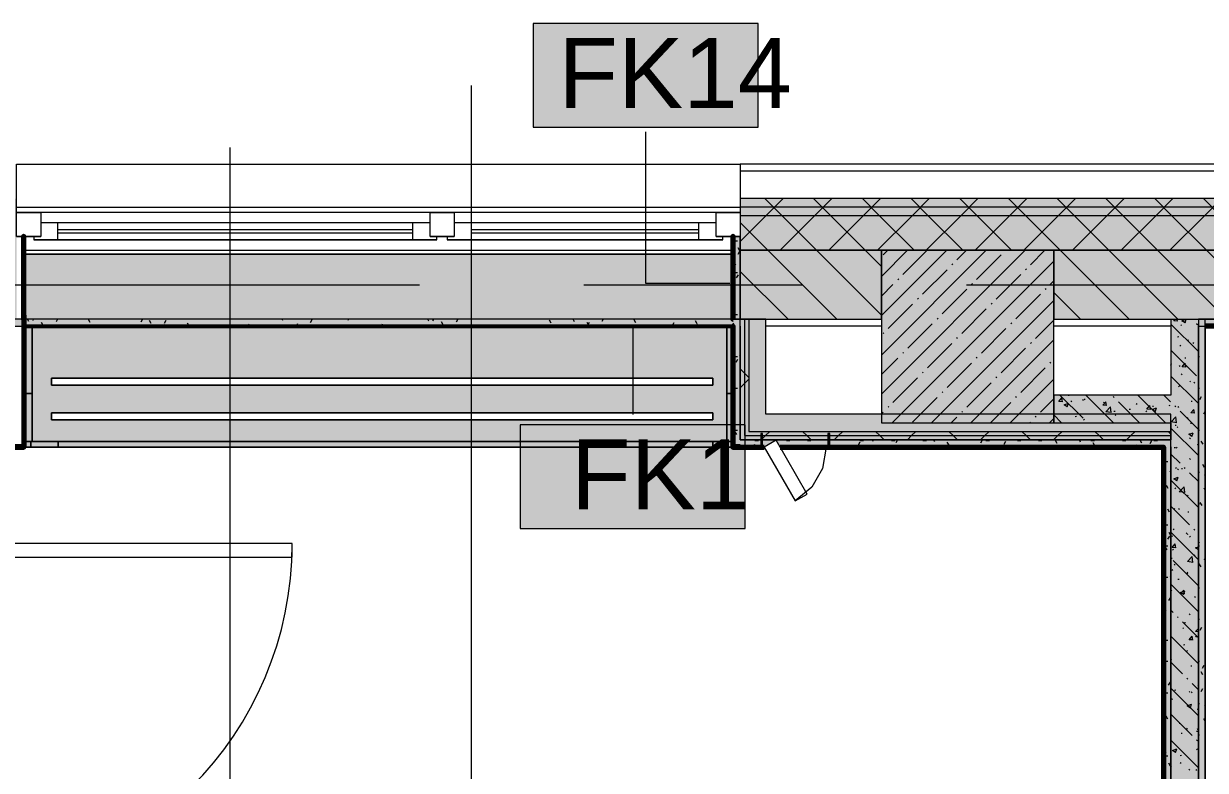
# Model space of a CAD drawing. Header units: millimetres. Extents: x -3817 to 677485, y -22715 to 103890.
# Drawn here: x 401543 to 404973, y 27511 to 29676 of the extents above; entities that cross this region are included whole.
import ezdxf

# ---------------------------------------------------------------- set-up
doc = ezdxf.new("R2010")
doc.units = ezdxf.units.MM
doc.layers.add('PDF _Геометрия', color=7, linetype='Continuous', true_color=0x1d1d1d)
doc.layers.add('PDF _Сплошная заливка', color=7, linetype='Continuous', true_color=0xffffff)
doc.layers.add('PDF _Текст', color=7, linetype='Continuous')
doc.styles.add('PDF GOST-Common', font='arial.ttf')

msp = doc.modelspace()

# ---------------------------------------------------------------- hatches: boundary and pattern name
at = {"layer": 'PDF _Сплошная заливка', "transparency": 33554559}
h = msp.add_hatch(color=256, dxfattribs=at)
h.paths.add_polyline_path([(412423.6, 29119), (412423.6, 29169), (407632.9, 29169), (407632.9, 29119), (412021.4, 29119)], flags=0)
h.paths.add_polyline_path([(405132.9, 29119), (405132.9, 29169), (403622.9, 29169), (403622.9, 29119), (404519.5, 29119)], flags=0)
h.paths.add_polyline_path([(401518.8, 29119), (401522.9, 29119), (401522.9, 29169), (396142.9, 29169), (396142.9, 29119), (400768.6, 29119)], flags=0)
h.paths.add_polyline_path([(392238.1, 29119), (392542.9, 29119), (392542.9, 29169), (391462.9, 29169), (391462.9, 29119)], flags=0)
h.paths.add_polyline_path([(383514.3, 29119), (384442.9, 29119), (384442.9, 29169), (383192.8, 29169), (383192.8, 29119)], flags=0)
h.paths.add_polyline_path([(393442.9, 29119), (395242.9, 29119), (395242.9, 29169), (393442.9, 29169)], flags=0)
h.paths.add_polyline_path([(388322.9, 29119), (388322.9, 29169), (387142.9, 29169), (387142.9, 29119), (388038.1, 29119)], flags=0)
h.paths.add_polyline_path([(376943.2, 29119), (378043.1, 29119), (378043.1, 29169), (376943.2, 29169)], flags=0)
h.paths.add_polyline_path([(376043.2, 29119), (376043.2, 29169), (374789.9, 29169), (374789.9, 29119), (376012.5, 29119)], flags=0)
h.paths.add_polyline_path([(382292.8, 29119), (382292.8, 29169), (381143.1, 29169), (381143.1, 29119), (382013.9, 29119)], flags=0)
h.paths.add_polyline_path([(371511.3, 29119), (371689.9, 29119), (371689.9, 29169), (369292.9, 29169), (369292.9, 29119), (370011, 29119)], flags=0)
h = msp.add_hatch(color=256, dxfattribs=at)
h.paths.add_polyline_path([(412423.6, 29019), (412423.6, 29119), (407632.9, 29119), (407632.9, 29019), (412021.4, 29019)], flags=0)
h.paths.add_polyline_path([(401322.9, 29019), (401522.9, 29019), (401522.9, 29119), (396142.9, 29119), (396142.9, 29019), (400822.9, 29019)], flags=0)
h.paths.add_polyline_path([(404032.9, 29019), (405132.9, 29019), (405132.9, 29119), (403622.9, 29119), (403622.9, 29019), (403769.4, 29019)], flags=0)
h.paths.add_polyline_path([(394042.9, 29019), (395242.9, 29019), (395242.9, 29119), (393442.9, 29119), (393442.9, 29019), (394016.9, 29019)], flags=0)
h.paths.add_polyline_path([(392542.9, 29019), (392542.9, 29119), (391462.9, 29119), (391462.9, 29019), (392516.6, 29019)], flags=0)
h.paths.add_polyline_path([(388038.1, 29019), (388322.9, 29019), (388322.9, 29119), (387142.9, 29119), (387142.9, 29019), (388015.4, 29019)], flags=0)
h.paths.add_polyline_path([(381143.1, 29019), (382292.8, 29019), (382292.8, 29119), (381143.1, 29119)], flags=0)
h.paths.add_polyline_path([(369342.9, 29019), (371689.9, 29019), (371689.9, 29119), (369342.9, 29119)], flags=0)
h.paths.add_polyline_path([(383514.3, 29019), (384442.9, 29019), (384442.9, 29119), (383192.8, 29119), (383192.8, 29019)], flags=0)
h.paths.add_polyline_path([(377647.7, 29019), (378043.1, 29019), (378043.1, 29119), (376943.2, 29119), (376943.2, 29019), (377512.8, 29019)], flags=0)
h.paths.add_polyline_path([(374789.9, 29019), (376043.2, 29019), (376043.2, 29119), (374789.9, 29119)], flags=0)
for points in [[(403602.9, 28819), (403622.9, 28819), (403622.9, 29059), (403602.9, 29059), (403602.9, 28870)], [(404519.5, 28519), (404532.9, 28519), (404532.9, 29019), (404032.9, 29019), (404032.9, 28519)], [(404872.9, 20719), (404952.9, 20719), (404952.9, 28819), (404872.9, 28819), (404872.9, 20739)], [(406019.9, 28799), (407612.9, 28799), (407612.9, 28819), (404952.9, 28819), (404952.9, 28799), (405269.7, 28799)], [(404872.9, 28481.5), (404872.9, 28494), (403635.4, 28494), (403635.4, 28481.5), (403682.9, 28481.5), (403682.9, 28488), (403687.9, 28488), (403687.9, 28481.5), (403877.9, 28481.5), (403877.9, 28488), (403882.9, 28488), (403882.9, 28481.5), (404519.5, 28481.5)], [(404852.9, 25139), (404872.9, 25139), (404872.9, 28449), (404852.9, 28448), (404852.9, 25140)]]:
    msp.add_hatch(color=256, dxfattribs=at).paths.add_polyline_path(points)
h = msp.add_hatch(color=256, dxfattribs=at)
h.paths.add_polyline_path([(411482.9, 28819), (411482.9, 29019), (408432.9, 29019), (408432.9, 28819), (411383.6, 28819)], flags=0)
h.paths.add_polyline_path([(404894.6, 28819), (405132.9, 28819), (405132.9, 29019), (404532.9, 29019), (404532.9, 28819), (404872.9, 28819)], flags=0)
h.paths.add_polyline_path([(407632.9, 28819), (407932.9, 28819), (407932.9, 29019), (407632.9, 29019), (407632.9, 28870)], flags=0)
h.paths.add_polyline_path([(400791.9, 28819), (400822.9, 28819), (400822.9, 29019), (398092.9, 29019), (398092.9, 28819), (400768.6, 28819)], flags=0)
h.paths.add_polyline_path([(401322.9, 28819), (401522.9, 28819), (401522.9, 29019), (401322.9, 29019), (401322.9, 28870)], flags=0)
h.paths.add_polyline_path([(397017.7, 28819), (397592.9, 28819), (397592.9, 29019), (396142.9, 29019), (396142.9, 28819)], flags=0)
h.paths.add_polyline_path([(403769.4, 28819), (404032.9, 28819), (404032.9, 29019), (403622.9, 29019), (403622.9, 28819)], flags=0)
h.paths.add_polyline_path([(394042.9, 28819), (395242.9, 28819), (395242.9, 29019), (394042.9, 29019)], flags=0)
h.paths.add_polyline_path([(384442.9, 28819), (384442.9, 29019), (383192.8, 29019), (383192.8, 28819), (383514.3, 28819)], flags=0)
h.paths.add_polyline_path([(392542.9, 28819), (392542.9, 29019), (391442.9, 29019), (391442.9, 28819), (392516.6, 28819)], flags=0)
h.paths.add_polyline_path([(387142.9, 28819), (388342.9, 28819), (388342.9, 29019), (387142.9, 29019)], flags=0)
h.paths.add_polyline_path([(381143.1, 28819), (382292.8, 28819), (382292.8, 29019), (381143.1, 29019)], flags=0)
h.paths.add_polyline_path([(377647.7, 28819), (378043.1, 28819), (378043.1, 29019), (377647.7, 29019)], flags=0)
at = {"layer": 'PDF _Сплошная заливка', "true_color": 0xeae6de, "transparency": 33554559}
h = msp.add_hatch(color=254, dxfattribs=at)
h.paths.add_polyline_path([(401543.9, 28448.1), (403601.9, 28449), (403601.9, 28799), (401544.9, 28799), (401543.9, 28448.9)], flags=0)
h.paths.add_polyline_path([(401623.9, 28527.8), (401623.9, 28547.8), (403543.9, 28547.8), (403543.9, 28527.8), (402269, 28527.8)], flags=0)
h.paths.add_polyline_path([(401623.9, 28627.8), (401623.9, 28647.8), (403543.9, 28647.8), (403543.9, 28627.8), (402269, 28627.8)], flags=0)
h.paths.add_polyline_path([(402593.3, 28819), (403601.9, 28819), (403601.9, 29008), (401543.9, 29008), (401544.9, 28819), (402269, 28819)], flags=0)
at = {"layer": 'PDF _Сплошная заливка', "true_color": 0xe7e7e7, "transparency": 33554559}
for points in [[(403647.9, 28544), (403697.9, 28544), (403697.9, 28819), (403647.9, 28819), (403647.9, 28636.4)], [(403769.4, 28494), (404872.9, 28494), (404872.9, 28544), (403647.9, 28544), (403647.9, 28494)]]:
    msp.add_hatch(color=254, dxfattribs=at).paths.add_polyline_path(points)
at = {"layer": 'PDF _Сплошная заливка', "transparency": 33554559}
h = msp.add_hatch(color=256, dxfattribs=at)
h.paths.add_polyline_path([(403877.9, 28469), (403877.9, 28481.5), (403687.9, 28481), (403687.9, 28469), (403769.4, 28469)], flags=0)
h.paths.add_polyline_path([(404872.9, 28469), (404872.9, 28481.5), (403882.9, 28481.5), (403882.9, 28469), (404519.5, 28469)], flags=0)
h.paths.add_polyline_path([(403622.9, 28469), (403682.9, 28469), (403682.9, 28481.5), (403622.9, 28481.5)], flags=0)
h = msp.add_hatch(color=256, dxfattribs=at)
h.paths.add_polyline_path([(403694.6, 28449), (403727.9, 28467.3), (403738.5, 28449), (403877.9, 28449), (403877.9, 28469), (403687.9, 28467.9), (403687.9, 28449), (403692.9, 28449)], flags=0)
h.paths.add_polyline_path([(404872.9, 28449), (404872.9, 28469), (403882.9, 28469), (403882.9, 28449), (404852.9, 28449)], flags=0)
h.paths.add_polyline_path([(403622.9, 28449), (403682.9, 28449), (403682.9, 28469), (403622.9, 28469)], flags=0)

# ---------------------------------------------------------------- linework, layer by layer
at = {"layer": 'PDF _Геометрия', "color": 7, "lineweight": 9}
for points in [[(403675.4, 29676.4), (403022.2, 29676.4), (403022.2, 29376.4), (403675.4, 29376.4)], [(404032.9, 29019), (403622.9, 29019)], [(404532.9, 28519), (404532.9, 28819), (404532.9, 29019), (404032.9, 29019), (404032.9, 28819), (404032.9, 28519)], [(405132.9, 29019), (404532.9, 29019)], [(403637.7, 28512.6), (402984.6, 28512.6), (402984.6, 28212.6), (403637.7, 28212.6)], [(404872.9, 28449), (404872.9, 25139)]]:
    msp.add_lwpolyline(points, close=True, dxfattribs=at)
at = {"layer": 'PDF _Геометрия', "color": 253, "lineweight": 9, "true_color": 0xaaaaaa}
for points in [[(402842.9, 25073.7), (402842.9, 26997.1), (402842.9, 29497.1)], [(402142.9, 24983.7), (402142.9, 26817.1), (402142.9, 29317.1)], [(403622.9, 29129), (401522.9, 29129)], [(401522.9, 29059), (401592.9, 29059)], [(401642.9, 29079), (402672.9, 29079)], [(402672.9, 29069), (401642.9, 29069)], [(402722.9, 29059), (402792.9, 29059)], [(402842.9, 29079), (403502.9, 29079)], [(403502.9, 29069), (402842.9, 29069)], [(403552.9, 29059), (403622.9, 29059)], [(401105, 28919), (402692.5, 28919)], [(403168.8, 28919), (403803.8, 28919)], [(404280, 28919), (405867.5, 28919)], [(403872.9, 28448), (403862, 28386.4), (403830.8, 28332.3), (403782.9, 28292.1)]]:
    msp.add_lwpolyline(points, dxfattribs=at)
at = {"layer": 'PDF _Геометрия', "color": 7, "lineweight": 9}
for points in [[(403593.4, 28922.8), (403348.8, 28922.8), (403348.8, 29362.5)], [(405132.9, 29249), (403622.9, 29249)], [(405132.9, 29169), (403622.9, 29169)], [(405132.9, 29144), (403622.9, 29144)], [(405132.9, 29119), (403622.9, 29119)], [(403622.9, 28799), (403622.9, 28819)], [(403635.4, 28819), (403635.4, 28544), (403635.4, 28494), (403635.4, 28481.5), (403682.9, 28481.5)], [(403647.9, 28819), (403647.9, 28544), (403647.9, 28494), (404872.9, 28494)], [(404872.9, 28819), (404952.9, 28819), (404972.9, 28819), (405132.9, 28819), (404952.9, 28819), (404952.9, 28799)], [(403311.1, 28798.5), (403311.1, 28542.7)], [(404972.9, 20739), (404972.9, 28798)], [(403687.9, 28481.5), (403877.9, 28481.5)], [(403882.9, 28481.5), (404872.9, 28481.5)], [(404872.9, 28449), (404872.9, 28469)], [(403622.9, 28449), (403682.9, 28449)], [(403687.9, 28449), (403694.6, 28449)], [(403738.5, 28449), (403877.9, 28449)], [(403882.9, 28449), (404852.9, 28449)], [(404852.9, 28448), (404852.9, 25140)]]:
    msp.add_lwpolyline(points, dxfattribs=at)
at = {"layer": 'PDF _Геометрия', "color": 9, "lineweight": 9, "true_color": 0xc0c0c0}
for points in [[(405132.9, 29269), (403622.9, 29269), (403622.9, 29019), (403622.9, 28819), (404032.9, 28819), (404032.9, 29019), (404532.9, 29019), (404532.9, 28819), (404872.9, 28819), (404872.9, 28599), (404532.9, 28599), (404532.9, 28519), (404872.9, 28519), (404872.9, 28469), (403882.9, 28469), (404872.9, 28469), (404872.9, 28544), (403697.9, 28544), (403697.9, 28819), (403622.9, 28819), (401332.9, 28819)], [(401522.9, 29059), (401522.9, 29269), (403622.9, 29269), (403622.9, 29059)], [(401543.9, 29019), (403601.9, 29019)], [(404952.9, 28819), (404952.9, 20719), (404952.9, 28799), (407612.9, 28799), (407612.9, 28519), (407612.9, 28499)], [(404972.9, 28799), (404972.9, 28819)], [(401332.9, 28799), (403602.9, 28799), (403602.9, 28449), (403622.9, 28449)], [(404032.9, 28799), (403697.9, 28799)], [(404872.9, 28799), (404532.9, 28799)]]:
    msp.add_lwpolyline(points, dxfattribs=at)
at = {"layer": 'PDF _Геометрия', "lineweight": 9}
for points in [[(403622.9, 29044.4), (403697.5, 29119), (403747.5, 29169)], [(404032.9, 28830.9), (403844.7, 29019), (403744.7, 29119), (403694.7, 29169)], [(403738.9, 29019), (403838.9, 29119), (403888.9, 29169)], [(404032.9, 28972.3), (403986.2, 29019), (403886.2, 29119), (403836.2, 29169)], [(403880.4, 29019), (403980.4, 29119), (404030.4, 29169)], [(404127.6, 29019), (404027.6, 29119), (403977.6, 29169)], [(404021.8, 29019), (404121.8, 29119), (404171.8, 29169)], [(404269, 29019), (404169, 29119), (404119, 29169)], [(404163.2, 29019), (404263.2, 29119), (404313.2, 29169)], [(404410.4, 29019), (404310.4, 29119), (404260.4, 29169)], [(404304.6, 29019), (404404.6, 29119), (404454.6, 29169)], [(404751.9, 28819), (404551.9, 29019), (404451.9, 29119), (404401.9, 29169)], [(404446, 29019), (404546, 29119), (404596, 29169)], [(404893.3, 28819), (404693.3, 29019), (404593.3, 29119), (404543.3, 29169)], [(404587.5, 29019), (404687.5, 29119), (404737.5, 29169)], [(405034.7, 28819), (404834.7, 29019), (404734.7, 29119), (404684.7, 29169)], [(404728.9, 29019), (404828.9, 29119), (404878.9, 29169)], [(405132.9, 28862.2), (404976.1, 29019), (404876.1, 29119), (404826.1, 29169)], [(404870.3, 29019), (404970.3, 29119), (405020.3, 29169)], [(405132.9, 29003.6), (405117.5, 29019), (405017.5, 29119), (404967.5, 29169)], [(403903.3, 28819), (403703.3, 29019), (403622.9, 29099.4)], [(404032.9, 28943.5), (404108.4, 29019)], [(404032.9, 28829.5), (404222.4, 29019)], [(404032.9, 28715.4), (404336.5, 29019)], [(404032.9, 28601.4), (404450.5, 29019)], [(404038, 29005.7), (404051.3, 29019)], [(404095.1, 28948.7), (404165.4, 29019)], [(404251.9, 28991.4), (404279.4, 29019)], [(404465.7, 28977.2), (404507.5, 29019)], [(404064.6, 28519), (404532.9, 28987.3)], [(404308.9, 28934.4), (404380.2, 29005.7)], [(403761.9, 28819), (403622.9, 28958)], [(404152.1, 28891.7), (404223.4, 28962.9)], [(404237.6, 28977.2), (404240, 28979.6)], [(404365.9, 28877.4), (404437.2, 28948.7)], [(404451.5, 28962.9), (404453.8, 28965.3)], [(404032.9, 28886.5), (404066.5, 28920.2)], [(404080.8, 28934.4), (404083.2, 28936.8)], [(404294.6, 28920.2), (404297, 28922.5)], [(404522.7, 28920.2), (404532.9, 28930.3)], [(404137.8, 28877.4), (404140.2, 28879.8)], [(404209.1, 28834.6), (404280.4, 28905.9)], [(404423, 28820.4), (404494.2, 28891.7)], [(404508.5, 28905.9), (404510.9, 28908.3)], [(404610.4, 28819), (404532.9, 28896.5)], [(404052.3, 28791.9), (404123.6, 28863.1)], [(404178.6, 28519), (404532.9, 28873.3)], [(404266.1, 28777.6), (404337.4, 28848.9)], [(404351.7, 28863.1), (404354, 28865.5)], [(404194.9, 28820.4), (404197.2, 28822.7)], [(404480, 28763.3), (404532.9, 28816.3)], [(404038, 28777.6), (404040.4, 28780)], [(404109.3, 28734.8), (404180.6, 28806.1)], [(404323.2, 28720.6), (404394.4, 28791.9)], [(404408.7, 28806.1), (404411.1, 28808.5)], [(404166.3, 28677.8), (404237.6, 28749.1)], [(404251.9, 28763.3), (404254.2, 28765.7)], [(404292.7, 28519), (404532.9, 28759.2)], [(404465.7, 28749.1), (404468.1, 28751.5)], [(404095.1, 28720.6), (404097.4, 28722.9)], [(404308.9, 28706.3), (404311.3, 28708.7)], [(404380.2, 28663.6), (404451.5, 28734.8)], [(403647.9, 28650.2), (403635.4, 28662.7), (403622.9, 28675.2)], [(404032.9, 28658.4), (404080.8, 28706.3)], [(404223.4, 28620.8), (404294.6, 28692.1)], [(404437.2, 28606.5), (404508.5, 28677.8)], [(404522.7, 28692.1), (404525.1, 28694.4)], [(403622.9, 28620.1), (403635.4, 28632.6), (403647.9, 28645.1)], [(404066.5, 28578), (404137.8, 28649.3)], [(404152.1, 28663.6), (404154.5, 28665.9)], [(404365.9, 28649.3), (404368.3, 28651.7)], [(404406.7, 28519), (404532.9, 28645.2)], [(404209.1, 28606.5), (404211.5, 28608.9)], [(404280.4, 28563.8), (404351.7, 28635)], [(404123.6, 28521), (404194.9, 28592.3)], [(404349.7, 28519), (404408.7, 28578)], [(404423, 28592.3), (404425.3, 28594.6)], [(404494.2, 28549.5), (404532.9, 28588.2)], [(404032.9, 28544.4), (404038, 28549.5)], [(404052.3, 28563.8), (404054.7, 28566.1)], [(404266.1, 28549.5), (404268.5, 28551.9)], [(404480, 28535.2), (404482.3, 28537.6)], [(404235.6, 28519), (404251.9, 28535.2)], [(404463.7, 28519), (404465.7, 28521)], [(404520.8, 28519), (404532.9, 28531.1)], [(403687.9, 28473), (403696.4, 28481.5), (403708.9, 28494)], [(403829.1, 28469), (403816.6, 28481.5), (403804.1, 28494)], [(403896, 28469), (403908.5, 28481.5), (403921, 28494)], [(404041.2, 28469), (404028.7, 28481.5), (404016.2, 28494)], [(404108.2, 28469), (404120.7, 28481.5), (404133.2, 28494)], [(404253.3, 28469), (404240.8, 28481.5), (404228.3, 28494)], [(404320.3, 28469), (404332.8, 28481.5), (404345.3, 28494)], [(404465.5, 28469), (404453, 28481.5), (404440.5, 28494)], [(404532.4, 28469), (404544.9, 28481.5), (404557.4, 28494)], [(404677.6, 28469), (404665.1, 28481.5), (404652.6, 28494)], [(404744.6, 28469), (404757.1, 28481.5), (404769.6, 28494)], [(404872.9, 28485.8), (404864.7, 28494)]]:
    msp.add_lwpolyline(points, dxfattribs=at)
at = {"layer": 'PDF _Геометрия', "color": 116, "lineweight": 13, "true_color": 0x008040}
msp.add_lwpolyline([(401522.9, 29144), (403622.9, 29144)], dxfattribs=at)
at = {"layer": 'PDF _Геометрия', "color": 253, "lineweight": 13, "true_color": 0xaaaaaa}
for points in [[(401592.9, 29129), (401592.9, 29059), (401522.9, 29059), (401522.9, 29129)], [(402792.9, 29129), (402792.9, 29059), (402722.9, 29059), (402722.9, 29129)], [(403622.9, 29129), (403622.9, 29059), (403552.9, 29059), (403552.9, 29129)], [(401572.9, 29049), (402742.9, 29049), (402742.9, 29059), (402722.9, 29059), (402722.9, 29099), (401592.9, 29099), (401592.9, 29059), (401572.9, 29059)], [(402772.9, 29049), (403572.9, 29049), (403572.9, 29059), (403552.9, 29059), (403552.9, 29099), (402792.9, 29099), (402792.9, 29059), (402772.9, 29059)], [(403687.9, 28488), (403682.9, 28488), (403682.9, 28448), (403687.9, 28448)], [(403782.9, 28292.1), (403817.5, 28312.1), (403727.5, 28468), (403692.9, 28448)], [(403877.9, 28488), (403877.9, 28448), (403882.9, 28448), (403882.9, 28488)], [(402322.9, 28169), (401322.9, 28169), (401322.9, 28129), (402322.9, 28129)]]:
    msp.add_lwpolyline(points, close=True, dxfattribs=at)
for points in [[(401642.9, 29049), (401642.9, 29099)], [(402672.9, 29049), (402672.9, 29099)], [(402842.9, 29049), (402842.9, 29099)], [(403502.9, 29049), (403502.9, 29099)], [(402742.9, 29049), (401572.9, 29049)], [(403572.9, 29049), (402772.9, 29049)]]:
    msp.add_lwpolyline(points, dxfattribs=at)
at = {"layer": 'PDF _Геометрия', "color": 7, "lineweight": 70, "true_color": 0xffd2ff}
for points in [[(401543.9, 28819), (401543.9, 29059), (401542.9, 29059), (401542.9, 28819)], [(403602.9, 28819), (403602.9, 29059), (403601.9, 29059), (403601.9, 28819)]]:
    msp.add_lwpolyline(points, close=True, dxfattribs=at)
at = {"layer": 'PDF _Геометрия', "color": 9, "lineweight": 9, "true_color": 0xc0c0c0}
for points in [[(403622.9, 28819), (403622.9, 29059), (403602.9, 29059), (403602.9, 28819)], [(403622.9, 28544), (403622.9, 28481.5), (403622.9, 28469), (403682.9, 28469), (403622.9, 28469), (403622.9, 28799)], [(403877.9, 28469), (403687.9, 28469)]]:
    msp.add_lwpolyline(points, close=True, dxfattribs=at)
at = {"layer": 'PDF _Геометрия', "color": 253, "lineweight": 9, "true_color": 0x9b9b9b}
for points in [[(403604.8, 29046.2), (403614.9, 29046.2)], [(403620.9, 29015.9), (403615.9, 29007.2)], [(403621.8, 29018), (403616.8, 29026.7)], [(403610.7, 28976.4), (403605.6, 28985.1)], [(403604.8, 28954.8), (403614.9, 28954.8)], [(403616.8, 28947.9), (403611.8, 28939.1)], [(403603.6, 28866.7), (403602.9, 28868)], [(401558.5, 28812.3), (401554.6, 28819)], [(401571.5, 28819), (401569.7, 28815.9)], [(401641.9, 28819), (401637.7, 28811.8)], [(401736.2, 28809.3), (401731.2, 28818)], [(401888.2, 28819), (401883.5, 28810.7)], [(401913.9, 28806.3), (401908.9, 28815)], [(401956.5, 28815.4), (401951.5, 28806.7)], [(402295.7, 28815.5), (402293.7, 28819)], [(402380, 28817.3), (402374.9, 28808.5)], [(402486.6, 28819), (402484.6, 28815.6)], [(402719.2, 28813.6), (402716.1, 28819)], [(402732.9, 28819), (402730.3, 28814.5)], [(402760.8, 28802.5), (402755.8, 28811.2)], [(402803.3, 28819), (402798.4, 28810.4)], [(403032.9, 28818.8), (403032.8, 28819)], [(403074.6, 28807.7), (403069.5, 28816.4)], [(403142.6, 28811.7), (403138.4, 28819)], [(403225.7, 28819), (403221.8, 28812.3)], [(403320.3, 28808.8), (403315.3, 28817.5)], [(403498, 28805.8), (403493, 28814.5)], [(403577.6, 28819), (403577.2, 28818.3)], [(403604.8, 28832.8), (403614.9, 28832.8)], [(401600.2, 28801.1), (401595.1, 28809.8)], [(401654.1, 28802.4), (401664.1, 28802.4)], [(401737.2, 28801.2), (401735.9, 28799)], [(401745.5, 28802.4), (401755.6, 28802.4)], [(401806.5, 28802.4), (401816.5, 28802.4)], [(401953.3, 28799), (401950.5, 28803.8)], [(401958.9, 28802.4), (401968.9, 28802.4)], [(402023.6, 28799.2), (402018.6, 28807.9)], [(402050.3, 28802.4), (402060.4, 28802.4)], [(402141.8, 28802.4), (402151.8, 28802.4)], [(402199.7, 28799), (402196.3, 28804.9)], [(402324.6, 28802.4), (402334.7, 28802.4)], [(402338.3, 28806.1), (402334.2, 28799)], [(402375.7, 28799), (402374, 28801.9)], [(402416.1, 28802.4), (402426.1, 28802.4)], [(402477, 28802.4), (402487.1, 28802.4)], [(402584.1, 28805), (402580.6, 28799)], [(402629.4, 28802.4), (402639.5, 28802.4)], [(402652.1, 28800.9), (402651, 28799)], [(402720.9, 28802.4), (402730.9, 28802.4)], [(402812.3, 28802.4), (402822.4, 28802.4)], [(402897.8, 28799.8), (402897.4, 28799)], [(402995.2, 28802.4), (403005.3, 28802.4)], [(403086.6, 28802.4), (403096.7, 28802.4)], [(403147.6, 28802.4), (403157.7, 28802.4)], [(403184.2, 28800.6), (403179.2, 28809.3)], [(403185.2, 28809.9), (403180.2, 28801.2)], [(403300, 28802.4), (403310.1, 28802.4)], [(403391.4, 28802.4), (403401.5, 28802.4)], [(403430.9, 28808.8), (403425.9, 28800.1)], [(403482.9, 28802.4), (403492.9, 28802.4)], [(403499, 28804.7), (403495.7, 28799)], [(403537.1, 28799), (403534.6, 28803.3)], [(403607.7, 28798.7), (403607.5, 28799), (403602.7, 28807.4)], [(403604.8, 28710.9), (403614.9, 28710.9)], [(403622.9, 28711.4), (403622, 28713)], [(404952.9, 28710.9), (404956, 28710.9)], [(403615.7, 28702.1), (403610.7, 28693.4)], [(403622.9, 28653.6), (403621.8, 28651.8)], [(403604.8, 28619.5), (403614.9, 28619.5)], [(404952.9, 28619.5), (404956, 28619.5)], [(404961.1, 28594), (404956.1, 28585.3)], [(404972.3, 28552.4), (404967.3, 28543.7)], [(404972.9, 28506.7), (404972.6, 28507.3)], [(403603.5, 28498), (403602.9, 28497)], [(403604.8, 28497.6), (403614.9, 28497.6)], [(403612.9, 28484.9), (403607.8, 28493.6)], [(403665.8, 28467.1), (403675.8, 28467.1)], [(403757.2, 28467.1), (403767.3, 28467.1)], [(403762.7, 28469), (403760.9, 28465.9)], [(403764.2, 28466.7), (403762.8, 28469)], [(403818.2, 28467.1), (403828.2, 28467.1)], [(403970.6, 28467.1), (403980.6, 28467.1)], [(404009.1, 28469), (404006.6, 28464.8)], [(404062, 28467.1), (404072.1, 28467.1)], [(404079.5, 28469), (404074.7, 28460.7)], [(404153.4, 28467.1), (404163.5, 28467.1)], [(404187.6, 28464.8), (404185.2, 28469)], [(404325.4, 28468.3), (404320.4, 28459.6)], [(404336.3, 28467.1), (404346.4, 28467.1)], [(404427.8, 28467.1), (404437.8, 28467.1)], [(404488.7, 28467.1), (404498.8, 28467.1)], [(404543, 28458.8), (404538, 28467.5)], [(404611, 28462.9), (404607.5, 28469)], [(404641.1, 28467.1), (404651.2, 28467.1)], [(404732.6, 28467.1), (404742.6, 28467.1)], [(404788.7, 28459.9), (404783.7, 28468.6)], [(404824, 28467.1), (404834.1, 28467.1)], [(404853.7, 28469), (404853.5, 28468.6)], [(404952.9, 28497.6), (404956, 28497.6)], [(403668.8, 28449), (403664.7, 28456.1)], [(403844.8, 28449), (403842.4, 28453.1)], [(403928.4, 28451.2), (403927.1, 28449)], [(403970, 28462.4), (403965, 28453.6)], [(404174.1, 28450.1), (404173.5, 28449)], [(404229.2, 28453.6), (404224.2, 28462.4)], [(404393.5, 28464.3), (404388.4, 28455.5)], [(404652.7, 28451.7), (404647.6, 28460.5)], [(404689.5, 28449), (404689.3, 28449.3)], [(404775.3, 28455), (404771.8, 28449)], [(404816.9, 28466.2), (404811.9, 28457.4)], [(404966.4, 28456.9), (404961.4, 28465.6)], [(404854.5, 28406.1), (404864.5, 28406.1)], [(404872.9, 28375.1), (404871.1, 28378.3)], [(404952.9, 28375.6), (404956, 28375.6)], [(404970.5, 28388.9), (404965.5, 28397.6)], [(404972.9, 28370.6), (404970.3, 28366)], [(404864.9, 28327.9), (404859.9, 28336.6)], [(404972.9, 28323.8), (404969.6, 28329.6)], [(404869, 28259.9), (404864, 28268.6)], [(404952.9, 28284.2), (404956, 28284.2)], [(404963.5, 28279.2), (404958.4, 28287.9)], [(404857.4, 28231.6), (404852.9, 28223.7)], [(404854.5, 28223.2), (404864.5, 28223.2)], [(404872.9, 28192.2), (404868.1, 28200.6)], [(404854.5, 28162.3), (404864.5, 28162.3)], [(404862, 28150.2), (404856.9, 28158.9)], [(404868.6, 28189.9), (404863.6, 28181.2)], [(404956.4, 28169.6), (404952.9, 28175.6)], [(404952.9, 28162.3), (404956, 28162.3)], [(404972.9, 28126.7), (404969.2, 28120.3)], [(404960.5, 28101.5), (404955.4, 28110.2)], [(404854.5, 28070.8), (404864.5, 28070.8)], [(404872.9, 28075.4), (404870.6, 28071.6)], [(404854.9, 28040.6), (404852.9, 28044)], [(404952.9, 28040.4), (404956, 28040.4)], [(404871.6, 28012.2), (404866.6, 28003.5)], [(404859, 27972.5), (404853.9, 27981.2)], [(404952.9, 27948.9), (404956, 27948.9)], [(404961.9, 27924.9), (404956.9, 27916.2)], [(404854.5, 27888), (404864.5, 27888)], [(404854.5, 27827), (404864.5, 27827)], [(404952.9, 27827), (404956, 27827)], [(404965.6, 27787.8), (404960.6, 27796.5)], [(404969, 27815.2), (404964, 27806.5)], [(404870.5, 27766.5), (404865.5, 27757.8)], [(404964.9, 27747.2), (404959.9, 27738.5)], [(404854.5, 27735.6), (404864.5, 27735.6)], [(404952.9, 27705.1), (404956, 27705.1)], [(404972.9, 27700), (404971.1, 27696.8)], [(404864.1, 27658.8), (404859.1, 27667.5)], [(404972.9, 27653.3), (404968.8, 27660.4)], [(404952.9, 27613.6), (404956, 27613.6)], [(404858.2, 27562.4), (404853.2, 27553.7)], [(404854.5, 27552.7), (404864.5, 27552.7)], [(404872.3, 27522.7), (404867.3, 27531.4)]]:
    msp.add_lwpolyline(points, dxfattribs=at)
at = {"layer": 'PDF _Геометрия', "color": 253, "lineweight": 9, "true_color": 0xaba79f}
for points in [[(401543.9, 28870), (401543.9, 29008)], [(401567.9, 28799), (401567.9, 28464.1), (401551, 28464.1), (401559.9, 28464.1)], [(401563.9, 28464.1), (401563.9, 28448.9), (401563.9, 28464.1), (403601.9, 28464.1), (403583.9, 28464.1), (403583.9, 28798), (403583.9, 28604.1), (403583.9, 28798)], [(403583.9, 28799.2), (403583.9, 28464.1), (401567.9, 28464.1), (401567.9, 28798), (401567.9, 28604.1), (401567.9, 28798)], [(403543.9, 28464.1), (401643.9, 28464.1), (403543.9, 28464.1)]]:
    msp.add_lwpolyline(points, dxfattribs=at)
at = {"layer": 'PDF _Геометрия', "color": 8, "lineweight": 9, "true_color": 0x808080}
for points in [[(401543.9, 29008), (403601.9, 29008), (401543.9, 29008), (401543.9, 28870)], [(401543.9, 28798), (401543.9, 28604.1), (401543.9, 28798), (401543.9, 28464.1), (401543.9, 28798)], [(403602, 28448.1), (401563.9, 28448.1), (403602, 28448.1)], [(403543.9, 28448.1), (401643.9, 28448.1), (403543.9, 28448.1)]]:
    msp.add_lwpolyline(points, dxfattribs=at)
at = {"layer": 'PDF _Геометрия', "color": 231, "lineweight": 70, "true_color": 0xff80c0}
for points in [[(401544.9, 28448.9), (401544.9, 28828.9), (401543.9, 28828.9), (401543.9, 28448.9)], [(401343.9, 28447.9), (401543.9, 28447.9), (401543.9, 28448.9), (401343.9, 28448.9)]]:
    msp.add_lwpolyline(points, close=True, dxfattribs=at)
at = {"layer": 'PDF _Геометрия', "color": 9, "lineweight": 9, "true_color": 0xcbc7bf}
for points in [[(403581.9, 28819), (401544.9, 28819)], [(403602.9, 28799), (401544.9, 28799)]]:
    msp.add_lwpolyline(points, dxfattribs=at)
at = {"layer": 'PDF _Геометрия', "color": 252, "lineweight": 9, "true_color": 0x878787}
for points in [[(404892, 28813.9), (404881.4, 28814.9), (404884.8, 28819)], [(404892, 28813.9), (404891.1, 28819)], [(404914.1, 28808.8), (404905.2, 28814.8), (404916.1, 28819)], [(404914.1, 28808.8), (404917.5, 28819)], [(404934.8, 28818.8), (404934.6, 28819)], [(404952.9, 28725.3), (404872.9, 28805.3)], [(404901.7, 28801.2), (404904.3, 28803.3)], [(404952.9, 28800.7), (404947.4, 28806.2)], [(404892.5, 28768.3), (404895.9, 28768.8)], [(404899.5, 28742), (404902.2, 28744.1)], [(404921.1, 28759), (404923.6, 28756.7)], [(404937.2, 28751.6), (404940, 28749.8)], [(404947.4, 28655.4), (404872.9, 28729.9)], [(404913.1, 28707.1), (404916.4, 28707.5)], [(404872.9, 28690.1), (404874.4, 28690.7)], [(404872.9, 28686), (404874.4, 28690.6)], [(404897.4, 28682.8), (404900, 28684.9)], [(404916.7, 28680.2), (404906, 28681.1), (404914.6, 28691.3)], [(404916.7, 28680.1), (404914.6, 28691.3)], [(404952.9, 28574.4), (404872.9, 28654.4)], [(404902.5, 28660.7), (404905.4, 28658.9)], [(404927.9, 28639.9), (404930.4, 28637.7)], [(404895.2, 28623.6), (404897.9, 28625.7)], [(404940, 28636.8), (404942.9, 28635)], [(404532.9, 28593), (404533.7, 28593.1)], [(404558.7, 28579.9), (404548.1, 28580.9), (404556.7, 28591.1)], [(404618, 28532.2), (404551.2, 28599)], [(404558.8, 28579.9), (404556.7, 28591)], [(404572, 28565.2), (404563.2, 28571.2), (404575.6, 28576)], [(404572, 28565.2), (404575.6, 28575.9)], [(404574.9, 28598.6), (404578.2, 28599)], [(404582.4, 28582.4), (404585.2, 28580.6)], [(404616.8, 28586.5), (404619.3, 28584.3)], [(404621.8, 28586.4), (404624.4, 28588.5)], [(404706.5, 28519), (404626.5, 28599)], [(404686.3, 28568.8), (404675.6, 28569.7), (404684.2, 28579.9)], [(404677.3, 28578.4), (404680.2, 28576.5)], [(404686.3, 28568.7), (404684.2, 28579.8)], [(404708.5, 28592.5), (404706, 28595)], [(404713, 28598.9), (404713.1, 28599)], [(404782, 28519), (404721.1, 28579.9)], [(404772.2, 28574.3), (404775.1, 28572.5)], [(404857.4, 28519), (404777.4, 28599)], [(404871.9, 28579.9), (404852.9, 28599)], [(404867.2, 28570.3), (404870, 28568.5)], [(404931.9, 28581.6), (404935.2, 28582)], [(404555.7, 28519), (404532.9, 28541.8)], [(404595.4, 28537.3), (404598.7, 28537.7)], [(404700, 28548.4), (404684.2, 28550.9), (404698, 28565.3)], [(404700, 28548.4), (404698, 28565.2)], [(404707.7, 28552.1), (404711, 28552.5)], [(404710.9, 28539.7), (404713.5, 28541.8)], [(404752.2, 28557.9), (404755.5, 28558.4)], [(404800.7, 28551.1), (404803.3, 28553.2)], [(404813.8, 28557.6), (404803.2, 28558.5), (404811.7, 28568.8)], [(404813.8, 28557.5), (404811.8, 28568.7)], [(404827.5, 28551), (404818.7, 28556.9), (404831.1, 28561.7)], [(404819.6, 28566.8), (404822.9, 28567.2)], [(404827.6, 28550.9), (404831.2, 28561.7)], [(404889.7, 28519), (404873.9, 28521.4), (404887.8, 28535.9)], [(404887, 28564.9), (404884.5, 28567.4)], [(404889.8, 28518.9), (404887.8, 28535.8)], [(404893, 28564.5), (404895.7, 28566.5)], [(404952.9, 28499), (404899.6, 28552.3)], [(404941.3, 28546.5), (404930.7, 28547.4), (404939.3, 28557.6)], [(404941.4, 28546.4), (404939.3, 28557.5)], [(404619.6, 28527.2), (404622.3, 28529.3)], [(404631.2, 28519), (404630.6, 28519.6)], [(404952.9, 28423.5), (404872.9, 28503.5)], [(404885.1, 28511.5), (404888.4, 28511.9)], [(404890.9, 28505.3), (404893.5, 28507.3)], [(404920.6, 28533.9), (404923, 28531.6)], [(404929.6, 28517.3), (404932.9, 28517.8)], [(404933.7, 28479.4), (404924.8, 28485.4), (404937.3, 28490.1)], [(404927.5, 28475.5), (404930.3, 28473.7)], [(404933.7, 28479.3), (404937.3, 28490.1)], [(404882.8, 28447.2), (404886.1, 28447.6)], [(404888.7, 28446.1), (404891.4, 28448.1)], [(404950.2, 28456.1), (404952.9, 28456.4)], [(404899.6, 28401.4), (404872.9, 28428.1)], [(404927.4, 28414.8), (404929.9, 28412.5)], [(404886.5, 28386.9), (404889.2, 28388.9)], [(404892.1, 28385.1), (404894.9, 28383.3)], [(404903.4, 28385.9), (404906.7, 28386.4)], [(404914.7, 28386.3), (404912.2, 28388.8)], [(404952.9, 28348.1), (404927.3, 28373.8)], [(404952.9, 28272.7), (404872.9, 28352.7)], [(404890.4, 28350.5), (404881.6, 28356.4), (404894, 28361.2)], [(404884.4, 28327.7), (404887, 28329.7)], [(404890.4, 28350.4), (404894, 28361.1)], [(404913.3, 28316.4), (404897.5, 28318.8), (404911.3, 28333.2)], [(404913.3, 28316.3), (404911.4, 28333.2)], [(404920.1, 28308.7), (404922.5, 28306.4)], [(404927.3, 28222.9), (404872.9, 28277.3)], [(404882.2, 28268.5), (404884.9, 28270.6)], [(404894.9, 28270.3), (404897.8, 28268.5)], [(404952.4, 28290.2), (404952.9, 28289.9)], [(404922.1, 28260.5), (404925.4, 28260.9)], [(404952.9, 28121.8), (404872.9, 28201.8)], [(404880.1, 28209.3), (404882.7, 28211.4)], [(404917, 28199.8), (404919.8, 28198)], [(404919.9, 28196.2), (404923.2, 28196.6)], [(404942.3, 28207.8), (404939.8, 28210.3)], [(404875.3, 28190.3), (404878.7, 28190.8)], [(404887.8, 28156.4), (404877.2, 28157.3), (404885.8, 28167.5)], [(404887.8, 28156.3), (404885.8, 28167.5)], [(404926.9, 28189.6), (404929.3, 28187.4)], [(404952.9, 28150.2), (404944.4, 28155.9), (404952.9, 28159.2)], [(404873.1, 28126.1), (404876.4, 28126.5)], [(404877.9, 28150.1), (404880.6, 28152.2)], [(404936.9, 28113.7), (404921.1, 28116.2), (404934.9, 28130.6)], [(404936.9, 28113.7), (404934.9, 28130.6)], [(404940.4, 28134.9), (404943.7, 28135.4)], [(404875.7, 28091), (404878.4, 28093)], [(404952.9, 28046.4), (404879.5, 28119.8)], [(404882.4, 28109), (404885.2, 28107.2)], [(404893.6, 28064.8), (404897, 28065.3)], [(404919.5, 28083.6), (404922, 28081.3)], [(404919.9, 28085.1), (404922.7, 28083.3)], [(404952.9, 27970.9), (404872.9, 28050.9)], [(404873.6, 28031.8), (404876.2, 28033.8)], [(404910, 28021), (404901.2, 28027), (404913.6, 28031.8)], [(404912.5, 28022.6), (404901.9, 28023.6), (404910.4, 28033.8)], [(404910, 28021), (404913.6, 28031.7)], [(404912.5, 28022.6), (404910.4, 28033.7)], [(404941.9, 28014.6), (404944.7, 28012.8)], [(404879.5, 27968.9), (404872.9, 27975.5)], [(404872.9, 27973.7), (404874.1, 27974.6)], [(404894.6, 27953.8), (404892.1, 27956.4)], [(404926.3, 27964.5), (404928.8, 27962.2)], [(404952.9, 27895.5), (404907.1, 27941.3)], [(404907.3, 27923.7), (404910.1, 27921.9)], [(404912.4, 27939.3), (404915.7, 27939.8)], [(404952.9, 27912.3), (404944.6, 27913.6), (404952.9, 27922.1)], [(404952.9, 27820), (404872.9, 27900)], [(404937.2, 27888.9), (404926.5, 27889.8), (404935.1, 27900.1)], [(404937.2, 27888.8), (404935.1, 27900)], [(404944.8, 27899.9), (404947.6, 27898.1)], [(404910.1, 27875.1), (404913.5, 27875.5)], [(404919, 27858.4), (404921.5, 27856.1)], [(404872.9, 27832.7), (404874.7, 27831.6)], [(404907.1, 27790.4), (404872.9, 27824.7)], [(404930.7, 27813.8), (404934, 27814.3)], [(404952.9, 27669.2), (404872.9, 27749.2)], [(404922.2, 27775.3), (404919.7, 27777.8)], [(404952.9, 27744.7), (404934.8, 27762.7)], [(404952.9, 27755.9), (404951.2, 27756.1), (404952.9, 27758.1)], [(404874.8, 27718.6), (404877.6, 27716.8)], [(404883.9, 27743.7), (404887.2, 27744.1)], [(404925.8, 27739.4), (404928.3, 27737.1)], [(404932.2, 27738.5), (404935, 27736.7)], [(404929.6, 27691.6), (404920.8, 27697.5), (404933.2, 27702.3)], [(404929.6, 27691.5), (404933.2, 27702.3)], [(404949.4, 27688.3), (404952.8, 27688.8)], [(404951.9, 27689.2), (404952.9, 27689.9)], [(404934.8, 27611.9), (404872.9, 27673.8)], [(404896.8, 27648.1), (404899.7, 27646.3)], [(404902.7, 27618.2), (404906, 27618.7)], [(404918.5, 27633.3), (404921, 27631)], [(404947.2, 27624.1), (404950.5, 27624.5)], [(404949.7, 27630), (404952.4, 27632)], [(404952.9, 27518.3), (404872.9, 27598.3)], [(404949.9, 27596.8), (404947.4, 27599.3)], [(404886.4, 27562.6), (404877.5, 27568.6), (404890, 27573.4)], [(404886.4, 27562.6), (404890, 27573.3)], [(404900.4, 27554), (404903.7, 27554.4)], [(404947.6, 27570.8), (404950.2, 27572.8)], [(404874.5, 27521.4), (404872.9, 27522.9)], [(404899.7, 27533.4), (404902.5, 27531.6)], [(404925.3, 27514.2), (404927.8, 27511.9)], [(404945.4, 27511.6), (404948.1, 27513.6)]]:
    msp.add_lwpolyline(points, dxfattribs=at)
at = {"layer": 'PDF _Геометрия', "color": 231, "lineweight": 70, "true_color": 0xff80c0}
for points in [[(407612.9, 28499), (407612.9, 28819), (407611.9, 28819), (407611.9, 28799), (404972.9, 28799)], [(403622.9, 28449), (403602.9, 28449), (403602.9, 28798), (403601.9, 28798), (403601.9, 28449), (403601.9, 28448), (403692.9, 28448)], [(403739.1, 28448), (404851.9, 28448), (404851.9, 25140), (404012.9, 25140), (404011.9, 25140), (404011.9, 24599), (404011.9, 24598), (404851.9, 24598), (404851.9, 20740), (403322.9, 20740), (403322.9, 20739)]]:
    msp.add_lwpolyline(points, dxfattribs=at)
at = {"layer": 'PDF _Геометрия', "color": 8, "lineweight": 9, "true_color": 0x808080}
for points in [[(401543.9, 28799), (401543.9, 28448.9)], [(403543.9, 28647.8), (403543.9, 28627.8), (401623.9, 28627.8), (401623.9, 28647.8)], [(403543.9, 28647.8), (401623.9, 28647.8), (401623.9, 28627.8), (403543.9, 28627.8)], [(403543.9, 28547.8), (403543.9, 28527.8), (401623.9, 28527.8), (401623.9, 28547.8)], [(403543.9, 28547.8), (401623.9, 28547.8), (401623.9, 28527.8), (403543.9, 28527.8)], [(401543.9, 28448.1), (403602, 28448.1)]]:
    msp.add_lwpolyline(points, close=True, dxfattribs=at)
at = {"layer": 'PDF _Геометрия', "color": 231, "lineweight": 53, "true_color": 0xeaa7bf}
for points in [[(401544.9, 28799), (403602.9, 28799)], [(403602.9, 28798), (401544.9, 28798)]]:
    msp.add_lwpolyline(points, dxfattribs=at)
at = {"layer": 'PDF _Геометрия', "color": 231, "lineweight": 9, "true_color": 0xff80c0}
for points in [[(404972.9, 28799), (404972.9, 28798), (404972.9, 20739), (404973.9, 20739), (405842.9, 20739), (405842.9, 20740), (405842.9, 21039)], [(403682.9, 28449), (403622.9, 28449)], [(403694.6, 28449), (403687.9, 28449)], [(403877.9, 28449), (403738.5, 28449)], [(404032.9, 25139), (404852.9, 25139), (404852.9, 25140), (404852.9, 28448), (404852.9, 28449), (403882.9, 28449)]]:
    msp.add_lwpolyline(points, dxfattribs=at)
at = {"layer": 'PDF _Геометрия', "color": 254, "lineweight": 9, "true_color": 0xd5d3cf}
for points in [[(401567.9, 28604.1), (401544.9, 28604.1)], [(403601.9, 28604.1), (403583.9, 28604.1)], [(401643.9, 28448.1), (401643.9, 28464.1)], [(403543.9, 28464.1), (403543.9, 28448.1)], [(403583.9, 28464.1), (403601.9, 28464.1)]]:
    msp.add_lwpolyline(points, close=True, dxfattribs=at)
at = {"layer": 'PDF _Геометрия', "color": 253, "lineweight": 9, "true_color": 0xaba79f}
msp.add_lwpolyline([(401550.3, 28464.1), (401544.9, 28464.1)], close=True, dxfattribs=at)
at = {"layer": 'PDF _Геометрия', "color": 254, "lineweight": 9, "true_color": 0xd5d3cf}
msp.add_lwpolyline([(401559.9, 28464.1), (401567.9, 28464.1), (401563.9, 28464.1)], dxfattribs=at)
at = {"layer": 'PDF _Геометрия', "color": 231, "lineweight": 53, "true_color": 0xff80c0}
for points in [[(403692.9, 28448), (403682.9, 28448)], [(403882.9, 28448), (403739.1, 28448)]]:
    msp.add_lwpolyline(points, dxfattribs=at)
at = {"layer": 'PDF _Геометрия', "color": 253, "lineweight": 9, "true_color": 0xaaaaaa}
msp.add_arc((401322.9, 28169), 1000, 270, 360, dxfattribs=at)
at = {"layer": 'PDF _Сплошная заливка', "lineweight": 9, "transparency": 33554559}
for points in [[(403675.4, 29676.4), (403022.2, 29676.4), (403675.4, 29376.4), (403022.2, 29376.4)], [(403637.7, 28512.6), (402984.6, 28512.6), (403637.7, 28212.6), (402984.6, 28212.6)]]:
    msp.add_solid(points, dxfattribs=at)
at = {"layer": 'PDF _Сплошная заливка', "color": 7, "lineweight": 35, "true_color": 0xffd2ff, "transparency": 33554559}
for points in [[(401542.9, 28819), (401543.9, 28819), (401542.9, 28870)], [(403601.9, 28819), (403602.9, 28819), (403601.9, 28870)]]:
    msp.add_solid(points, dxfattribs=at)
at = {"layer": 'PDF _Сплошная заливка', "lineweight": 35, "transparency": 33554559}
for points in [[(401332.9, 28799), (403622.9, 28799), (401332.9, 28819), (403622.9, 28819)], [(403635.4, 28481.5), (403635.4, 28819), (403622.9, 28481.5), (403622.9, 28819)], [(403647.9, 28494), (403647.9, 28819), (403635.4, 28494), (403635.4, 28819)], [(404972.9, 20719), (404972.9, 28819), (404952.9, 20719), (404952.9, 28819)], [(403622.9, 28449), (403622.9, 28799), (403602.9, 28449), (403602.9, 28799)], [(404872.9, 28519), (404872.9, 28599), (404532.9, 28519), (404532.9, 28599)], [(403682.9, 28448), (403687.9, 28448), (403682.9, 28488), (403687.9, 28488)], [(403877.9, 28448), (403882.9, 28448), (403877.9, 28488), (403882.9, 28488)]]:
    msp.add_solid(points, dxfattribs=at)
at = {"layer": 'PDF _Сплошная заливка', "color": 254, "lineweight": 35, "true_color": 0xffb9dc, "transparency": 33554559}
for points in [[(401543.9, 28448.9), (401544.9, 28448.9), (401543.9, 28828.9)], [(403682.9, 28448), (403682.9, 28449), (403601.9, 28448)], [(403692.9, 28448), (403692.9, 28449), (403687.9, 28448)], [(404851.9, 28448), (404852.9, 28449), (404519.5, 28448)]]:
    msp.add_solid(points, dxfattribs=at)

# ---------------------------------------------------------------- texts
at = {"layer": 'PDF _Текст', "char_height": 203.2, "attachment_point": 4, "style": 'PDF GOST-Common'}
for s, insert in [('FK14', (403095.1, 29533)), ('FK1', (403131.7, 28369.2))]:
    msp.add_mtext(s, dxfattribs=dict(at, insert=insert))

doc.saveas('drawing.dxf')
